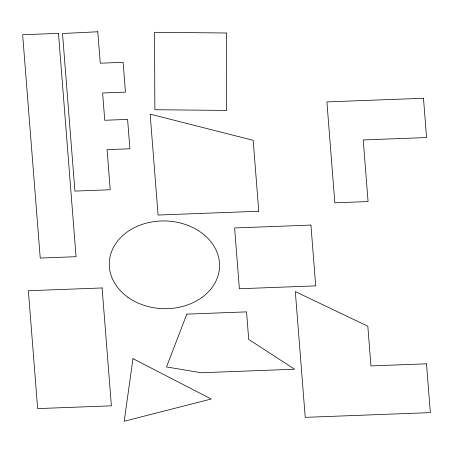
<?xml version="1.0" encoding="UTF-8"?>
<svg xmlns="http://www.w3.org/2000/svg" width="453" height="453" viewBox="0 0 453 453"><rect width="100%" height="100%" fill="white"/><g stroke="black" fill="none" stroke-linecap="round" stroke-linejoin="round"><path stroke-width="0.68" d="M132.967 358.634L124.213 421.233L211.2 399.014L132.967 358.634M186.829 314.127L166.528 366.953L201.138 372.751L294.592 369.223L248.708 339.422L246.54 311.874L186.829 314.127M97.786 31.767L62.508 33.511L74.915 191.087L110.221 189.756L107.061 149.637L129.909 148.777L127.599 119.411L104.751 120.272L102.605 92.973L125.447 92.112L123.103 62.333L100.26 63.199L97.786 31.767M58.477 33.369L22.65 34.717L40.232 258.057L76.059 256.704L58.477 33.369M423.481 98.261L326.907 101.902L334.852 202.819L368.079 201.562L363.232 139.943L426.573 137.548L423.481 98.261M258.759 211.245L158.086 215.045L150.141 114.133L253.176 140.311L258.759 211.245M310.928 225.073L234.603 227.955L239.388 288.754L315.713 285.871L310.928 225.073M102.101 287.949L28.375 290.73L37.65 408.6L111.381 405.82L102.101 287.949M426.505 363.821L370.95 365.922L367.825 326.217L295.322 291.619L305.22 417.349L430.35 412.626L426.505 363.821M226.33 32.995L154.541 32.305L154.858 109.728L226.653 110.413L226.33 32.995M127.939 297.287A55.158 43.873 1.9 0 0 218.471 274.161A55.158 43.873 1.9 0 0 146.84 223.012A55.158 43.873 1.9 0 0 127.939 297.287"/></g></svg>
